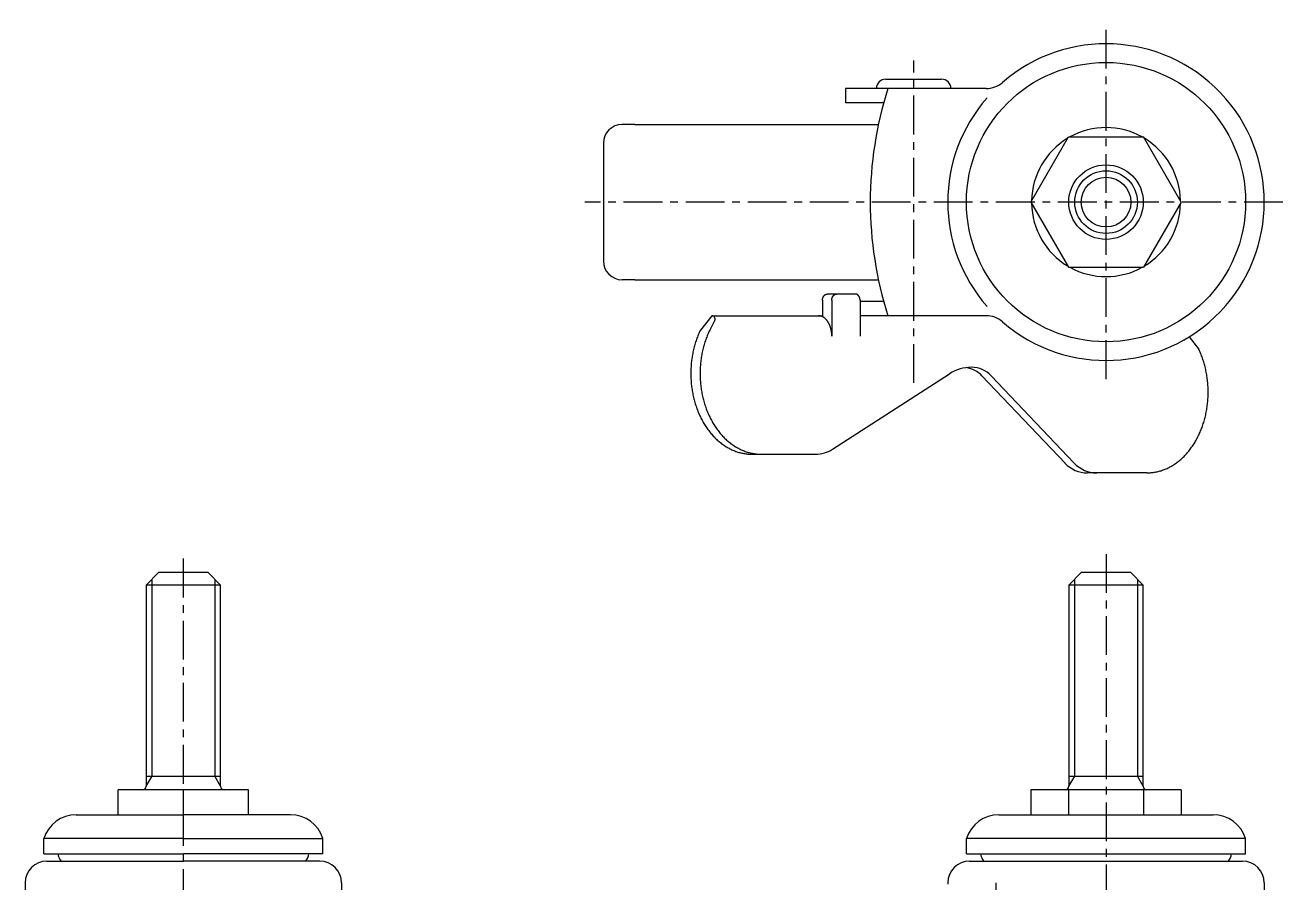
# Model space of a CAD drawing. Extents: x -372 to -105, y -33 to 252.
# Drawn here: x -307.7 to -105, y 113.5 to 251.6 of the extents above; entities that cross this region are included whole.
import ezdxf

# ---------------------------------------------------------------- set-up
doc = ezdxf.new("R2010")
doc.units = 0
doc.header["$LTSCALE"] = 5
doc.linetypes.add('CENTER', pattern=[2, 1.25, -0.25, 0.25, -0.25])
doc.layers.get('0').update_dxf_attribs({"linetype": 'CONTINUOUS'})
doc.layers.get('DEFPOINTS').update_dxf_attribs({"linetype": 'CONTINUOUS'})
doc.layers.add('CENTER', color=1, linetype='CENTER')

msp = doc.modelspace()

# ---------------------------------------------------------------- linework, layer by layer
at = {"color": 7, "linetype": 'CONTINUOUS'}
for p, q in [((-152.81, 241.45), (-175.5, 241.45)), ((-175.5, 241.45), (-175.5, 239.15)), ((-169, 242.95), (-160, 242.95)), ((-169.33, 239.15), (-175.5, 239.15)), ((-209.45, 235.65), (-211.5, 235.65)), ((-209.45, 235.65), (-170.19, 235.65)), ((-145.63, 223.15), (-139.56, 233.65)), ((-139.56, 233.65), (-127.44, 233.65)), ((-121.38, 223.15), (-127.44, 233.65)), ((-214.5, 232.65), (-214.5, 213.65)), ((-145.63, 223.15), (-139.56, 212.65)), ((-121.38, 223.15), (-127.44, 212.65)), ((-139.56, 212.65), (-127.44, 212.65)), ((-209.45, 210.65), (-211.5, 210.65)), ((-209.45, 210.65), (-170.19, 210.65)), ((-179.2, 207.35), (-179.2, 204.69)), ((-173.9, 208.35), (-178.44, 208.35)), ((-177.7, 207.35), (-177.7, 201.55)), ((-173.15, 207.35), (-173.15, 201.55)), ((-169.33, 207.15), (-173.15, 207.15)), ((-197.01, 204.85), (-198.87, 202.55)), ((-197.01, 204.85), (-183.34, 204.85)), ((-197.01, 204.85), (-179.2, 204.85)), ((-152.81, 204.85), (-173.15, 204.85)), ((-152.81, 204.85), (-173.15, 204.85)), ((-196.57, 204.12), (-197.37, 202.55)), ((-120.12, 201.44), (-118.59, 199.55)), ((-177.6, 183.35), (-158.71, 195.51)), ((-140.11, 181.1), (-153.5, 195.18)), ((-138.61, 181.1), (-152, 195.18)), ((-190.57, 182.55), (-180.3, 182.55)), ((-126.9, 179.55), (-136.49, 179.55)), ((-288.21, 161.48), (-286.21, 163.48)), ((-278.21, 163.48), (-286.21, 163.48)), ((-276.21, 161.48), (-278.21, 163.48)), ((-139.5, 161.48), (-137.5, 163.48)), ((-129.5, 163.48), (-137.5, 163.48)), ((-127.5, 161.48), (-129.5, 163.48)), ((-288.21, 161.48), (-288.21, 129.08)), ((-276.21, 161.48), (-288.21, 161.48)), ((-276.21, 129.08), (-276.21, 161.48)), ((-127.5, 161.48), (-139.5, 161.48)), ((-139.5, 161.48), (-139.5, 129.08)), ((-127.5, 129.08), (-127.5, 161.48)), ((-288.21, 130.72), (-276.21, 130.72)), ((-139.5, 130.72), (-127.5, 130.72)), ((-271.71, 128.48), (-292.71, 128.48)), ((-292.71, 124.48), (-292.71, 128.48)), ((-282.21, 124.48), (-282.21, 128.48)), ((-271.71, 124.48), (-271.71, 128.48)), ((-121.38, 128.48), (-145.63, 128.48)), ((-145.63, 128.48), (-145.63, 124.48)), ((-139.56, 128.48), (-139.56, 124.48)), ((-127.44, 128.48), (-127.44, 124.48)), ((-121.38, 128.48), (-121.38, 124.48)), ((-299.48, 124.48), (-282.21, 124.48)), ((-264.94, 124.48), (-282.21, 124.48)), ((-150.77, 124.48), (-116.23, 124.48)), ((-304.71, 118.18), (-304.71, 120.68)), ((-282.21, 120.68), (-304.71, 120.68)), ((-282.21, 120.68), (-259.71, 120.68)), ((-259.71, 118.18), (-259.71, 120.68)), ((-111, 120.68), (-156, 120.68)), ((-156, 118.18), (-156, 120.68)), ((-111, 118.18), (-111, 120.68)), ((-304.71, 118.18), (-282.21, 118.18)), ((-259.71, 118.18), (-282.21, 118.18)), ((-156, 118.18), (-111, 118.18)), ((-304.21, 117.02), (-282.21, 117.02)), ((-260.21, 117.02), (-282.21, 117.02)), ((-155.5, 117.02), (-111.5, 117.02)), ((-307.71, 113.52), (-307.71, 82.52)), ((-256.71, 113.52), (-256.71, 94.96)), ((-159, 113.52), (-159, 113.3)), ((-151.26, 113.52), (-151.26, 58.27)), ((-108, 113.52), (-108, 107.02))]:
    msp.add_line(p, q, dxfattribs=at)
at = {"color": 3, "linetype": 'CONTINUOUS'}
for p, q in [((-287.26, 130.72), (-287.26, 162.43)), ((-277.16, 162.43), (-277.16, 130.72)), ((-138.55, 130.72), (-138.55, 162.43)), ((-128.45, 162.43), (-128.45, 130.72)), ((-288.21, 129.08), (-287.26, 130.72)), ((-276.21, 129.08), (-277.16, 130.72)), ((-139.5, 129.08), (-138.55, 130.72)), ((-127.5, 129.08), (-128.45, 130.72))]:
    msp.add_line(p, q, dxfattribs=at)
at = {"color": 7, "linetype": 'CONTINUOUS'}
for points in [[(-179.19, 207.35, 0), (-179.19, 207.36, 0), (-179.19, 207.37, 0), (-179.19, 207.39, 0), (-179.19, 207.4, 0), (-179.19, 207.41, 0), (-179.19, 207.42, 0), (-179.19, 207.44, 0), (-179.19, 207.45, 0), (-179.19, 207.46, 0), (-179.19, 207.47, 0), (-179.19, 207.48, 0), (-179.19, 207.5, 0), (-179.19, 207.51, 0), (-179.18, 207.52, 0), (-179.18, 207.53, 0), (-179.18, 207.54, 0), (-179.18, 207.56, 0), (-179.18, 207.57, 0), (-179.18, 207.58, 0), (-179.17, 207.59, 0), (-179.17, 207.6, 0), (-179.17, 207.62, 0), (-179.16, 207.63, 0), (-179.16, 207.64, 0), (-179.16, 207.65, 0), (-179.16, 207.66, 0), (-179.15, 207.67, 0), (-179.15, 207.69, 0), (-179.15, 207.7, 0), (-179.15, 207.71, 0), (-179.14, 207.72, 0), (-179.14, 207.73, 0), (-179.13, 207.74, 0), (-179.13, 207.75, 0), (-179.13, 207.76, 0), (-179.12, 207.78, 0), (-179.12, 207.79, 0), (-179.12, 207.8, 0), (-179.11, 207.81, 0), (-179.11, 207.82, 0), (-179.1, 207.83, 0), (-179.1, 207.84, 0), (-179.09, 207.85, 0), (-179.09, 207.86, 0), (-179.08, 207.87, 0), (-179.08, 207.88, 0), (-179.07, 207.89, 0), (-179.07, 207.9, 0), (-179.06, 207.91, 0), (-179.06, 207.93, 0), (-179.05, 207.94, 0), (-179.05, 207.94, 0), (-179.04, 207.95, 0), (-179.03, 207.96, 0), (-179.03, 207.97, 0), (-179.02, 207.98, 0), (-179.02, 207.99, 0), (-179.01, 208, 0), (-179, 208.01, 0), (-179, 208.02, 0), (-178.99, 208.03, 0), (-178.99, 208.04, 0), (-178.98, 208.05, 0), (-178.97, 208.06, 0), (-178.97, 208.06, 0), (-178.96, 208.07, 0), (-178.95, 208.08, 0), (-178.95, 208.09, 0), (-178.94, 208.1, 0), (-178.93, 208.11, 0), (-178.93, 208.11, 0), (-178.92, 208.12, 0), (-178.91, 208.13, 0), (-178.9, 208.14, 0), (-178.9, 208.15, 0), (-178.89, 208.15, 0), (-178.88, 208.16, 0), (-178.87, 208.17, 0), (-178.87, 208.17, 0), (-178.86, 208.18, 0), (-178.85, 208.19, 0), (-178.84, 208.19, 0), (-178.84, 208.2, 0), (-178.83, 208.21, 0), (-178.82, 208.21, 0), (-178.81, 208.22, 0), (-178.8, 208.22, 0), (-178.79, 208.23, 0), (-178.79, 208.24, 0), (-178.78, 208.24, 0), (-178.77, 208.25, 0), (-178.76, 208.25, 0), (-178.75, 208.26, 0), (-178.75, 208.26, 0), (-178.74, 208.27, 0), (-178.73, 208.27, 0), (-178.72, 208.28, 0), (-178.71, 208.28, 0), (-178.7, 208.29, 0), (-178.69, 208.29, 0), (-178.68, 208.29, 0), (-178.68, 208.3, 0), (-178.67, 208.3, 0), (-178.66, 208.31, 0), (-178.65, 208.31, 0), (-178.64, 208.31, 0), (-178.63, 208.32, 0), (-178.62, 208.32, 0), (-178.61, 208.32, 0), (-178.6, 208.32, 0), (-178.59, 208.33, 0), (-178.59, 208.33, 0), (-178.58, 208.33, 0), (-178.57, 208.33, 0), (-178.56, 208.34, 0), (-178.55, 208.34, 0), (-178.54, 208.34, 0), (-178.53, 208.34, 0), (-178.52, 208.34, 0), (-178.51, 208.34, 0), (-178.5, 208.34, 0), (-178.49, 208.35, 0), (-178.48, 208.35, 0), (-178.47, 208.35, 0), (-178.47, 208.35, 0), (-178.46, 208.35, 0), (-178.45, 208.35, 0), (-178.44, 208.35, 0)], [(-177.7, 207.35, 0), (-177.7, 207.36, 0), (-177.7, 207.37, 0), (-177.69, 207.39, 0), (-177.69, 207.4, 0), (-177.69, 207.41, 0), (-177.69, 207.42, 0), (-177.69, 207.44, 0), (-177.69, 207.45, 0), (-177.69, 207.46, 0), (-177.69, 207.47, 0), (-177.69, 207.48, 0), (-177.69, 207.5, 0), (-177.69, 207.51, 0), (-177.69, 207.52, 0), (-177.68, 207.53, 0), (-177.68, 207.54, 0), (-177.68, 207.56, 0), (-177.68, 207.57, 0), (-177.68, 207.58, 0), (-177.67, 207.59, 0), (-177.67, 207.6, 0), (-177.67, 207.62, 0), (-177.67, 207.63, 0), (-177.66, 207.64, 0), (-177.66, 207.65, 0), (-177.66, 207.66, 0), (-177.66, 207.67, 0), (-177.65, 207.69, 0), (-177.65, 207.7, 0), (-177.65, 207.71, 0), (-177.64, 207.72, 0), (-177.64, 207.73, 0), (-177.63, 207.74, 0), (-177.63, 207.75, 0), (-177.63, 207.76, 0), (-177.62, 207.78, 0), (-177.62, 207.79, 0), (-177.62, 207.8, 0), (-177.61, 207.81, 0), (-177.61, 207.82, 0), (-177.6, 207.83, 0), (-177.6, 207.84, 0), (-177.59, 207.85, 0), (-177.59, 207.86, 0), (-177.58, 207.87, 0), (-177.58, 207.88, 0), (-177.57, 207.89, 0), (-177.57, 207.9, 0), (-177.56, 207.91, 0), (-177.56, 207.93, 0), (-177.55, 207.94, 0), (-177.55, 207.94, 0), (-177.54, 207.95, 0), (-177.53, 207.96, 0), (-177.53, 207.97, 0), (-177.52, 207.98, 0), (-177.52, 207.99, 0), (-177.51, 208, 0), (-177.51, 208.01, 0), (-177.5, 208.02, 0), (-177.49, 208.03, 0), (-177.49, 208.04, 0), (-177.48, 208.05, 0), (-177.47, 208.06, 0), (-177.47, 208.06, 0), (-177.46, 208.07, 0), (-177.45, 208.08, 0), (-177.45, 208.09, 0), (-177.44, 208.1, 0), (-177.43, 208.11, 0), (-177.43, 208.11, 0), (-177.42, 208.12, 0), (-177.41, 208.13, 0), (-177.4, 208.14, 0), (-177.4, 208.15, 0), (-177.39, 208.15, 0), (-177.38, 208.16, 0), (-177.37, 208.17, 0), (-177.37, 208.17, 0), (-177.36, 208.18, 0), (-177.35, 208.19, 0), (-177.34, 208.19, 0), (-177.34, 208.2, 0), (-177.33, 208.21, 0), (-177.32, 208.21, 0), (-177.31, 208.22, 0), (-177.3, 208.22, 0), (-177.29, 208.23, 0), (-177.29, 208.24, 0), (-177.28, 208.24, 0), (-177.27, 208.25, 0), (-177.26, 208.25, 0), (-177.25, 208.26, 0), (-177.25, 208.26, 0), (-177.24, 208.27, 0), (-177.23, 208.27, 0), (-177.22, 208.28, 0), (-177.21, 208.28, 0), (-177.2, 208.29, 0), (-177.19, 208.29, 0), (-177.18, 208.29, 0), (-177.18, 208.3, 0), (-177.17, 208.3, 0), (-177.16, 208.31, 0), (-177.15, 208.31, 0), (-177.14, 208.31, 0), (-177.13, 208.32, 0), (-177.12, 208.32, 0), (-177.11, 208.32, 0), (-177.1, 208.32, 0), (-177.09, 208.33, 0), (-177.09, 208.33, 0), (-177.08, 208.33, 0), (-177.07, 208.33, 0), (-177.06, 208.34, 0), (-177.05, 208.34, 0), (-177.04, 208.34, 0), (-177.03, 208.34, 0), (-177.02, 208.34, 0), (-177.01, 208.34, 0), (-177, 208.34, 0), (-176.99, 208.35, 0), (-176.98, 208.35, 0), (-176.97, 208.35, 0), (-176.97, 208.35, 0), (-176.96, 208.35, 0), (-176.95, 208.35, 0), (-176.94, 208.35, 0)], [(-173.15, 207.35, 0), (-173.15, 207.36, 0), (-173.15, 207.37, 0), (-173.15, 207.39, 0), (-173.15, 207.4, 0), (-173.15, 207.41, 0), (-173.15, 207.42, 0), (-173.15, 207.44, 0), (-173.15, 207.45, 0), (-173.15, 207.46, 0), (-173.15, 207.47, 0), (-173.15, 207.48, 0), (-173.16, 207.5, 0), (-173.16, 207.51, 0), (-173.16, 207.52, 0), (-173.16, 207.53, 0), (-173.16, 207.54, 0), (-173.16, 207.56, 0), (-173.16, 207.57, 0), (-173.17, 207.58, 0), (-173.17, 207.59, 0), (-173.17, 207.6, 0), (-173.17, 207.62, 0), (-173.18, 207.63, 0), (-173.18, 207.64, 0), (-173.18, 207.65, 0), (-173.19, 207.66, 0), (-173.19, 207.67, 0), (-173.19, 207.69, 0), (-173.19, 207.7, 0), (-173.2, 207.71, 0), (-173.2, 207.72, 0), (-173.2, 207.73, 0), (-173.21, 207.74, 0), (-173.21, 207.75, 0), (-173.22, 207.76, 0), (-173.22, 207.78, 0), (-173.22, 207.79, 0), (-173.23, 207.8, 0), (-173.23, 207.81, 0), (-173.24, 207.82, 0), (-173.24, 207.83, 0), (-173.25, 207.84, 0), (-173.25, 207.85, 0), (-173.25, 207.86, 0), (-173.26, 207.87, 0), (-173.26, 207.88, 0), (-173.27, 207.89, 0), (-173.27, 207.9, 0), (-173.28, 207.91, 0), (-173.28, 207.93, 0), (-173.29, 207.94, 0), (-173.3, 207.94, 0), (-173.3, 207.95, 0), (-173.31, 207.96, 0), (-173.31, 207.97, 0), (-173.32, 207.98, 0), (-173.32, 207.99, 0), (-173.33, 208, 0), (-173.34, 208.01, 0), (-173.34, 208.02, 0), (-173.35, 208.03, 0), (-173.36, 208.04, 0), (-173.36, 208.05, 0), (-173.37, 208.06, 0), (-173.38, 208.06, 0), (-173.38, 208.07, 0), (-173.39, 208.08, 0), (-173.4, 208.09, 0), (-173.4, 208.1, 0), (-173.41, 208.11, 0), (-173.42, 208.11, 0), (-173.42, 208.12, 0), (-173.43, 208.13, 0), (-173.44, 208.14, 0), (-173.45, 208.15, 0), (-173.45, 208.15, 0), (-173.46, 208.16, 0), (-173.47, 208.17, 0), (-173.48, 208.17, 0), (-173.48, 208.18, 0), (-173.49, 208.19, 0), (-173.5, 208.19, 0), (-173.51, 208.2, 0), (-173.51, 208.21, 0), (-173.52, 208.21, 0), (-173.53, 208.22, 0), (-173.54, 208.22, 0), (-173.55, 208.23, 0), (-173.56, 208.24, 0), (-173.56, 208.24, 0), (-173.57, 208.25, 0), (-173.58, 208.25, 0), (-173.59, 208.26, 0), (-173.6, 208.26, 0), (-173.61, 208.27, 0), (-173.62, 208.27, 0), (-173.62, 208.28, 0), (-173.63, 208.28, 0), (-173.64, 208.29, 0), (-173.65, 208.29, 0), (-173.66, 208.29, 0), (-173.67, 208.3, 0), (-173.68, 208.3, 0), (-173.69, 208.31, 0), (-173.69, 208.31, 0), (-173.7, 208.31, 0), (-173.71, 208.32, 0), (-173.72, 208.32, 0), (-173.73, 208.32, 0), (-173.74, 208.32, 0), (-173.75, 208.33, 0), (-173.76, 208.33, 0), (-173.77, 208.33, 0), (-173.78, 208.33, 0), (-173.78, 208.34, 0), (-173.79, 208.34, 0), (-173.8, 208.34, 0), (-173.81, 208.34, 0), (-173.82, 208.34, 0), (-173.83, 208.34, 0), (-173.84, 208.34, 0), (-173.85, 208.35, 0), (-173.86, 208.35, 0), (-173.87, 208.35, 0), (-173.88, 208.35, 0), (-173.89, 208.35, 0), (-173.9, 208.35, 0), (-173.91, 208.35, 0)], [(-177.7, 201.55, 0), (-177.7, 201.59, 0), (-177.7, 201.63, 0), (-177.7, 201.67, 0), (-177.7, 201.71, 0), (-177.7, 201.75, 0), (-177.7, 201.79, 0), (-177.7, 201.83, 0), (-177.71, 201.87, 0), (-177.71, 201.91, 0), (-177.71, 201.95, 0), (-177.72, 201.99, 0), (-177.72, 202.03, 0), (-177.72, 202.07, 0), (-177.73, 202.11, 0), (-177.73, 202.15, 0), (-177.74, 202.19, 0), (-177.74, 202.23, 0), (-177.75, 202.27, 0), (-177.75, 202.31, 0), (-177.76, 202.35, 0), (-177.77, 202.39, 0), (-177.77, 202.43, 0), (-177.78, 202.47, 0), (-177.79, 202.51, 0), (-177.8, 202.54, 0), (-177.8, 202.58, 0), (-177.81, 202.62, 0), (-177.82, 202.66, 0), (-177.83, 202.7, 0), (-177.84, 202.74, 0), (-177.85, 202.77, 0), (-177.86, 202.81, 0), (-177.87, 202.85, 0), (-177.88, 202.89, 0), (-177.89, 202.92, 0), (-177.9, 202.96, 0), (-177.91, 203, 0), (-177.93, 203.03, 0), (-177.94, 203.07, 0), (-177.95, 203.1, 0), (-177.96, 203.14, 0), (-177.97, 203.18, 0), (-177.99, 203.21, 0), (-178, 203.25, 0), (-178.02, 203.28, 0), (-178.03, 203.31, 0), (-178.04, 203.35, 0), (-178.06, 203.38, 0), (-178.07, 203.42, 0), (-178.09, 203.45, 0), (-178.1, 203.48, 0), (-178.12, 203.51, 0), (-178.13, 203.55, 0), (-178.15, 203.58, 0), (-178.17, 203.61, 0), (-178.18, 203.64, 0), (-178.2, 203.67, 0), (-178.22, 203.7, 0), (-178.24, 203.74, 0), (-178.25, 203.76, 0), (-178.27, 203.79, 0), (-178.29, 203.82, 0), (-178.31, 203.85, 0), (-178.33, 203.88, 0), (-178.34, 203.91, 0), (-178.36, 203.94, 0), (-178.38, 203.97, 0), (-178.4, 203.99, 0), (-178.42, 204.02, 0), (-178.44, 204.05, 0), (-178.46, 204.07, 0), (-178.48, 204.1, 0), (-178.5, 204.12, 0), (-178.52, 204.15, 0), (-178.54, 204.18, 0), (-178.57, 204.2, 0), (-178.59, 204.22, 0), (-178.61, 204.25, 0), (-178.63, 204.27, 0), (-178.65, 204.29, 0), (-178.67, 204.31, 0), (-178.7, 204.34, 0), (-178.72, 204.36, 0), (-178.74, 204.38, 0), (-178.76, 204.4, 0), (-178.79, 204.42, 0), (-178.81, 204.44, 0), (-178.83, 204.46, 0), (-178.86, 204.48, 0), (-178.88, 204.5, 0), (-178.9, 204.51, 0), (-178.93, 204.53, 0), (-178.95, 204.55, 0), (-178.98, 204.57, 0), (-179, 204.58, 0), (-179.02, 204.6, 0), (-179.05, 204.61, 0), (-179.07, 204.63, 0), (-179.1, 204.64, 0), (-179.12, 204.66, 0), (-179.15, 204.67, 0), (-179.17, 204.68, 0), (-179.2, 204.69, 0), (-179.22, 204.71, 0), (-179.25, 204.72, 0), (-179.27, 204.73, 0), (-179.3, 204.74, 0), (-179.32, 204.75, 0), (-179.35, 204.76, 0), (-179.38, 204.77, 0), (-179.4, 204.78, 0), (-179.43, 204.78, 0), (-179.45, 204.79, 0), (-179.48, 204.8, 0), (-179.51, 204.81, 0), (-179.53, 204.81, 0), (-179.56, 204.82, 0), (-179.58, 204.82, 0), (-179.61, 204.83, 0), (-179.64, 204.83, 0), (-179.66, 204.84, 0), (-179.69, 204.84, 0), (-179.72, 204.84, 0), (-179.74, 204.84, 0), (-179.77, 204.85, 0), (-179.79, 204.85, 0), (-179.82, 204.85, 0), (-179.85, 204.85, 0)], [(-198.87, 202.55, 0), (-198.96, 202.37, 0), (-199.05, 202.18, 0), (-199.13, 201.99, 0), (-199.21, 201.8, 0), (-199.29, 201.61, 0), (-199.36, 201.42, 0), (-199.44, 201.22, 0), (-199.51, 201.03, 0), (-199.58, 200.83, 0), (-199.64, 200.63, 0), (-199.71, 200.43, 0), (-199.76, 200.23, 0), (-199.82, 200.02, 0), (-199.88, 199.82, 0), (-199.93, 199.61, 0), (-199.98, 199.41, 0), (-200.03, 199.2, 0), (-200.07, 198.99, 0), (-200.12, 198.78, 0), (-200.16, 198.57, 0), (-200.19, 198.36, 0), (-200.23, 198.14, 0), (-200.26, 197.93, 0), (-200.29, 197.72, 0), (-200.31, 197.5, 0), (-200.34, 197.29, 0), (-200.36, 197.07, 0), (-200.38, 196.85, 0), (-200.39, 196.64, 0), (-200.4, 196.42, 0), (-200.41, 196.21, 0), (-200.42, 195.99, 0), (-200.42, 195.77, 0), (-200.43, 195.55, 0), (-200.42, 195.34, 0), (-200.42, 195.12, 0), (-200.41, 194.9, 0), (-200.4, 194.69, 0), (-200.39, 194.47, 0), (-200.38, 194.25, 0), (-200.36, 194.04, 0), (-200.34, 193.82, 0), (-200.31, 193.6, 0), (-200.29, 193.39, 0), (-200.26, 193.18, 0), (-200.23, 192.96, 0), (-200.19, 192.75, 0), (-200.16, 192.54, 0), (-200.12, 192.33, 0), (-200.08, 192.12, 0), (-200.03, 191.91, 0), (-199.98, 191.7, 0), (-199.93, 191.49, 0), (-199.88, 191.29, 0), (-199.82, 191.08, 0), (-199.77, 190.88, 0), (-199.71, 190.68, 0), (-199.64, 190.48, 0), (-199.58, 190.28, 0), (-199.51, 190.08, 0), (-199.44, 189.88, 0), (-199.37, 189.69, 0), (-199.29, 189.5, 0), (-199.21, 189.3, 0), (-199.13, 189.11, 0), (-199.05, 188.93, 0), (-198.97, 188.74, 0), (-198.88, 188.56, 0), (-198.79, 188.37, 0), (-198.7, 188.19, 0), (-198.6, 188.02, 0), (-198.5, 187.84, 0), (-198.41, 187.67, 0), (-198.31, 187.49, 0), (-198.2, 187.32, 0), (-198.1, 187.16, 0), (-197.99, 186.99, 0), (-197.88, 186.83, 0), (-197.77, 186.67, 0), (-197.66, 186.51, 0), (-197.54, 186.36, 0), (-197.42, 186.21, 0), (-197.3, 186.06, 0), (-197.18, 185.91, 0), (-197.06, 185.76, 0), (-196.93, 185.62, 0), (-196.81, 185.48, 0), (-196.68, 185.35, 0), (-196.55, 185.21, 0), (-196.42, 185.08, 0), (-196.28, 184.96, 0), (-196.15, 184.83, 0), (-196.01, 184.71, 0), (-195.87, 184.59, 0), (-195.73, 184.48, 0), (-195.59, 184.36, 0), (-195.45, 184.25, 0), (-195.31, 184.15, 0), (-195.16, 184.05, 0), (-195.01, 183.95, 0), (-194.87, 183.85, 0), (-194.72, 183.76, 0), (-194.57, 183.67, 0), (-194.42, 183.58, 0), (-194.26, 183.5, 0), (-194.11, 183.42, 0), (-193.96, 183.34, 0), (-193.8, 183.27, 0), (-193.65, 183.2, 0), (-193.49, 183.13, 0), (-193.33, 183.07, 0), (-193.17, 183.01, 0), (-193.01, 182.96, 0), (-192.85, 182.9, 0), (-192.69, 182.85, 0), (-192.53, 182.81, 0), (-192.37, 182.77, 0), (-192.21, 182.73, 0), (-192.05, 182.7, 0), (-191.88, 182.66, 0), (-191.72, 182.64, 0), (-191.56, 182.61, 0), (-191.39, 182.59, 0), (-191.23, 182.58, 0), (-191.06, 182.56, 0), (-190.9, 182.56, 0), (-190.73, 182.55, 0), (-190.57, 182.55, 0)], [(-197.38, 202.55, 0), (-197.46, 202.37, 0), (-197.55, 202.18, 0), (-197.63, 201.99, 0), (-197.71, 201.8, 0), (-197.79, 201.61, 0), (-197.86, 201.42, 0), (-197.94, 201.22, 0), (-198.01, 201.03, 0), (-198.08, 200.83, 0), (-198.14, 200.63, 0), (-198.21, 200.43, 0), (-198.26, 200.23, 0), (-198.32, 200.02, 0), (-198.38, 199.82, 0), (-198.43, 199.61, 0), (-198.48, 199.41, 0), (-198.53, 199.2, 0), (-198.57, 198.99, 0), (-198.62, 198.78, 0), (-198.66, 198.57, 0), (-198.69, 198.36, 0), (-198.73, 198.14, 0), (-198.76, 197.93, 0), (-198.79, 197.72, 0), (-198.81, 197.5, 0), (-198.84, 197.29, 0), (-198.86, 197.07, 0), (-198.88, 196.85, 0), (-198.89, 196.64, 0), (-198.9, 196.42, 0), (-198.91, 196.21, 0), (-198.92, 195.99, 0), (-198.92, 195.77, 0), (-198.93, 195.55, 0), (-198.92, 195.34, 0), (-198.92, 195.12, 0), (-198.91, 194.9, 0), (-198.9, 194.69, 0), (-198.89, 194.47, 0), (-198.88, 194.25, 0), (-198.86, 194.04, 0), (-198.84, 193.82, 0), (-198.81, 193.6, 0), (-198.79, 193.39, 0), (-198.76, 193.18, 0), (-198.73, 192.96, 0), (-198.69, 192.75, 0), (-198.66, 192.54, 0), (-198.62, 192.33, 0), (-198.58, 192.12, 0), (-198.53, 191.91, 0), (-198.48, 191.7, 0), (-198.43, 191.49, 0), (-198.38, 191.29, 0), (-198.33, 191.08, 0), (-198.27, 190.88, 0), (-198.21, 190.68, 0), (-198.14, 190.48, 0), (-198.08, 190.28, 0), (-198.01, 190.08, 0), (-197.94, 189.88, 0), (-197.87, 189.69, 0), (-197.79, 189.5, 0), (-197.71, 189.3, 0), (-197.63, 189.11, 0), (-197.55, 188.93, 0), (-197.47, 188.74, 0), (-197.38, 188.56, 0), (-197.29, 188.37, 0), (-197.2, 188.19, 0), (-197.1, 188.02, 0), (-197, 187.84, 0), (-196.91, 187.67, 0), (-196.81, 187.49, 0), (-196.7, 187.32, 0), (-196.6, 187.16, 0), (-196.49, 186.99, 0), (-196.38, 186.83, 0), (-196.27, 186.67, 0), (-196.16, 186.51, 0), (-196.04, 186.36, 0), (-195.92, 186.21, 0), (-195.8, 186.06, 0), (-195.68, 185.91, 0), (-195.56, 185.76, 0), (-195.43, 185.62, 0), (-195.31, 185.48, 0), (-195.18, 185.35, 0), (-195.05, 185.21, 0), (-194.92, 185.08, 0), (-194.78, 184.96, 0), (-194.65, 184.83, 0), (-194.51, 184.71, 0), (-194.37, 184.59, 0), (-194.23, 184.48, 0), (-194.09, 184.36, 0), (-193.95, 184.25, 0), (-193.81, 184.15, 0), (-193.66, 184.05, 0), (-193.51, 183.95, 0), (-193.37, 183.85, 0), (-193.22, 183.76, 0), (-193.07, 183.67, 0), (-192.92, 183.58, 0), (-192.76, 183.5, 0), (-192.61, 183.42, 0), (-192.46, 183.34, 0), (-192.3, 183.27, 0), (-192.15, 183.2, 0), (-191.99, 183.13, 0), (-191.83, 183.07, 0), (-191.67, 183.01, 0), (-191.51, 182.96, 0), (-191.35, 182.9, 0), (-191.19, 182.85, 0), (-191.03, 182.81, 0), (-190.87, 182.77, 0), (-190.71, 182.73, 0), (-190.55, 182.7, 0), (-190.38, 182.66, 0), (-190.22, 182.64, 0), (-190.06, 182.61, 0), (-189.89, 182.59, 0), (-189.73, 182.58, 0), (-189.56, 182.56, 0), (-189.4, 182.56, 0), (-189.23, 182.55, 0), (-189.07, 182.55, 0)], [(-126.9, 179.55, 0), (-126.73, 179.55, 0), (-126.57, 179.56, 0), (-126.4, 179.56, 0), (-126.24, 179.58, 0), (-126.07, 179.59, 0), (-125.91, 179.61, 0), (-125.75, 179.64, 0), (-125.58, 179.66, 0), (-125.42, 179.7, 0), (-125.26, 179.73, 0), (-125.09, 179.77, 0), (-124.93, 179.81, 0), (-124.77, 179.85, 0), (-124.61, 179.9, 0), (-124.45, 179.96, 0), (-124.29, 180.01, 0), (-124.13, 180.07, 0), (-123.97, 180.13, 0), (-123.82, 180.2, 0), (-123.66, 180.27, 0), (-123.51, 180.34, 0), (-123.35, 180.42, 0), (-123.2, 180.5, 0), (-123.05, 180.58, 0), (-122.9, 180.67, 0), (-122.75, 180.76, 0), (-122.6, 180.85, 0), (-122.45, 180.95, 0), (-122.3, 181.05, 0), (-122.16, 181.15, 0), (-122.02, 181.25, 0), (-121.87, 181.36, 0), (-121.73, 181.48, 0), (-121.59, 181.59, 0), (-121.45, 181.71, 0), (-121.32, 181.83, 0), (-121.18, 181.96, 0), (-121.05, 182.08, 0), (-120.92, 182.21, 0), (-120.79, 182.35, 0), (-120.66, 182.48, 0), (-120.53, 182.62, 0), (-120.41, 182.76, 0), (-120.28, 182.91, 0), (-120.16, 183.06, 0), (-120.04, 183.21, 0), (-119.93, 183.36, 0), (-119.81, 183.51, 0), (-119.7, 183.67, 0), (-119.58, 183.83, 0), (-119.48, 183.99, 0), (-119.37, 184.16, 0), (-119.26, 184.32, 0), (-119.16, 184.49, 0), (-119.06, 184.67, 0), (-118.96, 184.84, 0), (-118.86, 185.02, 0), (-118.77, 185.19, 0), (-118.68, 185.37, 0), (-118.59, 185.56, 0), (-118.5, 185.74, 0), (-118.42, 185.93, 0), (-118.33, 186.11, 0), (-118.25, 186.3, 0), (-118.17, 186.5, 0), (-118.1, 186.69, 0), (-118.03, 186.88, 0), (-117.95, 187.08, 0), (-117.89, 187.28, 0), (-117.82, 187.48, 0), (-117.76, 187.68, 0), (-117.7, 187.88, 0), (-117.64, 188.08, 0), (-117.58, 188.29, 0), (-117.53, 188.49, 0), (-117.48, 188.7, 0), (-117.43, 188.91, 0), (-117.39, 189.12, 0), (-117.35, 189.33, 0), (-117.31, 189.54, 0), (-117.27, 189.75, 0), (-117.24, 189.96, 0), (-117.2, 190.18, 0), (-117.18, 190.39, 0), (-117.15, 190.6, 0), (-117.13, 190.82, 0), (-117.11, 191.04, 0), (-117.09, 191.25, 0), (-117.07, 191.47, 0), (-117.06, 191.69, 0), (-117.05, 191.9, 0), (-117.05, 192.12, 0), (-117.04, 192.34, 0), (-117.04, 192.55, 0), (-117.04, 192.77, 0), (-117.05, 192.99, 0), (-117.05, 193.21, 0), (-117.06, 193.42, 0), (-117.07, 193.64, 0), (-117.09, 193.85, 0), (-117.11, 194.07, 0), (-117.13, 194.29, 0), (-117.15, 194.5, 0), (-117.18, 194.72, 0), (-117.21, 194.93, 0), (-117.24, 195.14, 0), (-117.27, 195.36, 0), (-117.31, 195.57, 0), (-117.35, 195.78, 0), (-117.39, 195.99, 0), (-117.44, 196.2, 0), (-117.48, 196.41, 0), (-117.53, 196.61, 0), (-117.59, 196.82, 0), (-117.64, 197.02, 0), (-117.7, 197.23, 0), (-117.76, 197.43, 0), (-117.82, 197.63, 0), (-117.89, 197.83, 0), (-117.96, 198.03, 0), (-118.03, 198.22, 0), (-118.1, 198.42, 0), (-118.18, 198.61, 0), (-118.25, 198.8, 0), (-118.33, 198.99, 0), (-118.42, 199.18, 0), (-118.5, 199.37, 0), (-118.59, 199.55, 0)]]:
    msp.add_polyline3d(points, dxfattribs=at)
for radius in [22.5, 6, 4]:
    msp.add_circle((-133.5, 223.15), radius, dxfattribs=at)
at = {"color": 3, "linetype": 'CONTINUOUS'}
msp.add_circle((-133.5, 223.15), 5.05, dxfattribs=at)
at = {"color": 7, "linetype": 'CONTINUOUS'}
for centre, radius, start, end in [((-133.5, 223.15), 25.5, 229.1069, 130.8931), ((-111.5, 223.15), 60, 162.2418, 197.7582), ((-169, 241.45), 1.5, 90, 180), ((-160, 241.45), 1.5, 0, 90), ((-152.81, 245.45), 4, 270, 310.8931), ((-133.5, 223.15), 25.5, 138.7898, 221.2102), ((-211.5, 232.65), 3, 90, 180), ((-133.5, 223.15), 12, 61.045, 118.955), ((-133.5, 223.15), 12, 121.045, 178.955), ((-133.5, 223.15), 12, 1.045, 58.955), ((-133.5, 223.15), 12, 181.045, 238.955), ((-133.5, 223.15), 12, 301.045, 358.955), ((-211.5, 213.65), 3, 180, 270), ((-133.5, 223.15), 12, 241.045, 298.955), ((-197.01, 204.35), 0.5, 332.8856, 90), ((-152.81, 200.85), 4, 49.1069, 90), ((-155.18, 190.03), 6.52, 90, 122.7862), ((-156.68, 192.16), 4.39, 43.5556, 81.1472), ((-155.18, 192.16), 4.39, 43.5556, 90), ((-180.3, 187.55), 5, 270, 302.7862), ((-136.49, 184.55), 5, 223.5556, 270), ((-134.99, 184.55), 5, 223.5556, 270), ((-288.81, 129.08), 0.6, 270, 0), ((-275.61, 129.08), 0.6, 180, 270), ((-140.1, 129.08), 0.6, 270, 0), ((-126.9, 129.08), 0.6, 180, 270), ((-299.48, 118.98), 5.5, 90, 161.9955), ((-264.94, 118.98), 5.5, 18.0045, 90), ((-150.77, 118.98), 5.5, 90, 161.9955), ((-116.23, 118.98), 5.5, 18.0045, 90), ((-299.71, 118.7), 2.78, 190.8305, 217.1592), ((-264.71, 118.7), 2.78, 322.8408, 349.1695), ((-151, 118.7), 2.78, 190.8305, 217.1592), ((-116, 118.7), 2.78, 322.8408, 349.1695), ((-304.21, 113.52), 3.5, 90, 180), ((-260.21, 113.52), 3.5, 360, 90), ((-155.5, 113.52), 3.5, 90, 180), ((-111.5, 113.52), 3.5, 360, 90)]:
    msp.add_arc(centre, radius, start, end, dxfattribs=at)
at = {"layer": 'CENTER', "color": 1, "linetype": 'CENTER'}
for p, q in [((-133.5, 194.65), (-133.5, 251.65)), ((-164.5, 194.05), (-164.5, 245.95)), ((-105, 223.15), (-217.5, 223.15)), ((-282.21, -0.52), (-282.21, 166.48)), ((-133.5, 166.48), (-133.5, 79.52))]:
    msp.add_line(p, q, dxfattribs=at)
at = {"layer": 'DEFPOINTS', "color": 0, "linetype": 'BYBLOCK'}
for p in [(-127.44, 233.65), (-127.44, 212.65), (-286.21, 163.48), (-137.5, 163.48), (-145.63, 128.48), (-121.38, 128.48)]:
    msp.add_point(p, dxfattribs=at)

doc.saveas('drawing.dxf')
